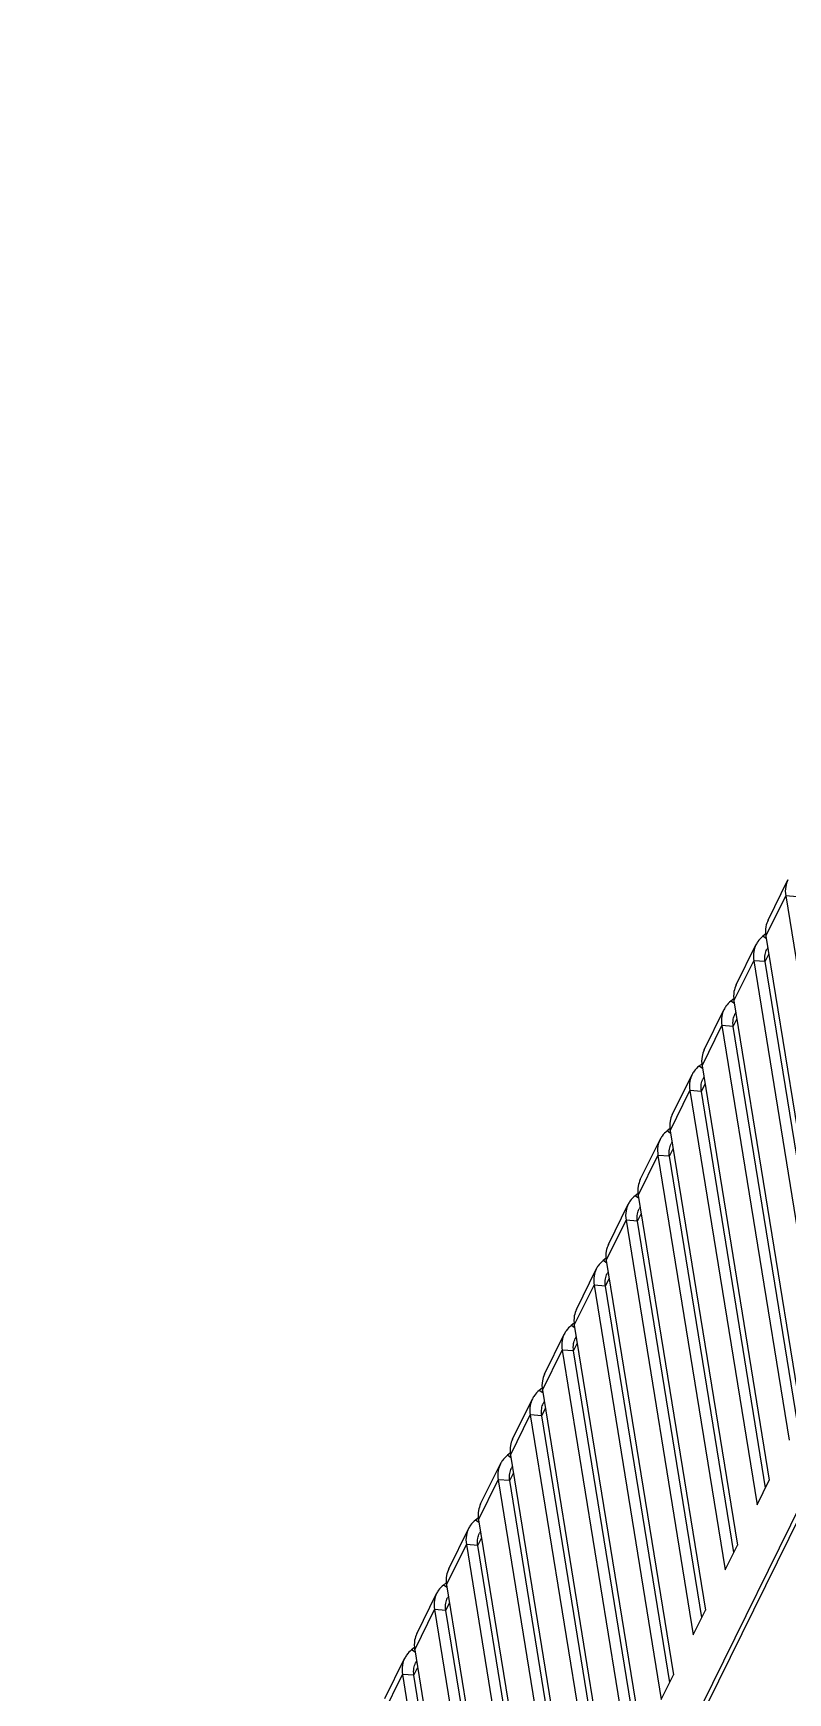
# Model space of a CAD drawing. Header units: millimetres. Extents: x 10368 to 13229, y -13270 to -11269.
# Drawn here: x 12798.2 to 12836.4, y -12433.1 to -12349.1 of the extents above; entities that cross this region are included whole.
import ezdxf

# ---------------------------------------------------------------- set-up
doc = ezdxf.new("R2010")
doc.units = ezdxf.units.MM

# ---------------------------------------------------------------- blocks, each defined once
blk = doc.blocks.new('u59')
at = {"color": 7, "linetype": 'Continuous'}
for p, q in [((-317.177, 69.942), (-234.061, 238.747)), ((-317.109, 69.585), (-234.008, 238.361)), ((-252.709, 168.039), (-256.112, 189.021)), ((-253.325, 166.788), (-256.728, 187.77)), ((-256.543, 188.147), (-253.288, 168.083)), ((-254.326, 164.755), (-257.729, 185.737)), ((-258.16, 184.862), (-254.905, 164.799)), ((-254.942, 163.504), (-258.345, 184.486)), ((-255.943, 161.471), (-259.346, 182.453)), ((-259.777, 181.578), (-256.523, 161.515)), ((-256.559, 160.22), (-259.962, 181.202)), ((-257.56, 158.187), (-260.963, 179.169)), ((-261.394, 178.294), (-258.14, 158.231)), ((-258.176, 156.936), (-261.579, 177.918)), ((-259.177, 154.903), (-262.58, 175.885)), ((-263.011, 175.01), (-259.757, 154.947)), ((-259.793, 153.652), (-263.196, 174.633)), ((-260.794, 151.619), (-264.197, 172.6)), ((-264.628, 171.726), (-261.374, 151.663)), ((-261.41, 150.367), (-264.813, 171.349)), ((-251.708, 170.072), (-252.709, 168.039)), ((-265.814, 169.316), (-266.43, 168.065)), ((-262.411, 148.335), (-265.814, 169.316)), ((-251.815, 169.264), (-252.816, 167.231)), ((-263.027, 147.083), (-266.43, 168.065)), ((-266.245, 168.442), (-262.991, 148.379)), ((-253.288, 168.083), (-253.474, 167.707)), ((-253.288, 168.083), (-252.709, 168.039)), ((-253.419, 167.366), (-253.371, 167.462)), ((-253.325, 166.788), (-254.326, 164.755)), ((-253.347, 166.922), (-253.169, 166.799)), ((-253.324, 166.676), (-253.169, 166.799)), ((-267.431, 166.032), (-268.047, 164.781)), ((-264.028, 145.05), (-267.431, 166.032)), ((-253.432, 165.98), (-254.433, 163.947)), ((-264.644, 143.799), (-268.047, 164.781)), ((-267.862, 165.158), (-264.608, 145.095)), ((-254.905, 164.799), (-255.091, 164.423)), ((-254.905, 164.799), (-254.326, 164.755)), ((-255.036, 164.082), (-254.988, 164.178)), ((-254.942, 163.504), (-255.943, 161.471)), ((-254.964, 163.638), (-254.786, 163.515)), ((-254.941, 163.392), (-254.786, 163.515)), ((-269.048, 162.748), (-269.664, 161.497)), ((-265.645, 141.766), (-269.048, 162.748)), ((-255.049, 162.696), (-256.05, 160.663)), ((-266.261, 140.515), (-269.664, 161.497)), ((-269.479, 161.874), (-266.225, 141.81)), ((-256.523, 161.515), (-256.708, 161.138)), ((-256.523, 161.515), (-255.943, 161.471)), ((-256.653, 160.798), (-256.605, 160.894)), ((-256.559, 160.22), (-257.56, 158.187)), ((-256.581, 160.354), (-256.403, 160.23)), ((-256.558, 160.107), (-256.403, 160.23)), ((-270.665, 159.464), (-271.281, 158.213)), ((-267.262, 138.482), (-270.665, 159.464)), ((-256.666, 159.412), (-257.667, 157.379)), ((-267.878, 137.231), (-271.281, 158.213)), ((-271.096, 158.59), (-267.842, 138.526)), ((-258.14, 158.231), (-258.325, 157.854)), ((-258.14, 158.231), (-257.56, 158.187)), ((-258.27, 157.513), (-258.222, 157.61)), ((-258.176, 156.936), (-259.177, 154.903)), ((-258.198, 157.07), (-258.02, 156.946)), ((-258.175, 156.823), (-258.02, 156.946)), ((-268.879, 135.198), (-272.282, 156.18)), ((-258.283, 156.128), (-259.284, 154.095)), ((-269.495, 133.947), (-272.898, 154.929)), ((-272.713, 155.305), (-269.459, 135.242)), ((-259.757, 154.947), (-259.942, 154.57)), ((-259.757, 154.947), (-259.177, 154.903)), ((-259.887, 154.229), (-259.839, 154.325)), ((-259.815, 153.786), (-259.637, 153.662)), ((-259.793, 153.652), (-260.794, 151.619)), ((-259.792, 153.539), (-259.637, 153.662)), ((-270.496, 131.914), (-273.899, 152.896)), ((-259.9, 152.844), (-260.901, 150.811)), ((-271.112, 130.663), (-274.515, 151.645)), ((-274.33, 152.021), (-271.076, 131.958)), ((-261.374, 151.663), (-261.559, 151.286)), ((-261.374, 151.663), (-260.794, 151.619)), ((-261.504, 150.945), (-261.456, 151.041)), ((-261.432, 150.502), (-261.254, 150.378)), ((-272.113, 128.63), (-275.516, 149.612)), ((-261.517, 149.56), (-262.518, 147.527)), ((-261.41, 150.367), (-262.411, 148.335)), ((-261.409, 150.255), (-261.254, 150.378)), ((-262.991, 148.379), (-263.176, 148.002)), ((-262.991, 148.379), (-262.411, 148.335)), ((-263.027, 147.083), (-264.028, 145.05)), ((-263.121, 147.661), (-263.073, 147.757)), ((-263.049, 147.218), (-262.871, 147.094)), ((-263.027, 146.971), (-262.871, 147.094)), ((-263.134, 146.275), (-264.135, 144.243)), ((-264.608, 145.095), (-264.793, 144.718)), ((-264.608, 145.095), (-264.028, 145.05)), ((-264.644, 143.799), (-265.645, 141.766)), ((-264.738, 144.377), (-264.69, 144.473)), ((-264.666, 143.934), (-264.488, 143.81)), ((-264.644, 143.687), (-264.488, 143.81)), ((-264.751, 142.991), (-265.752, 140.958)), ((-266.225, 141.81), (-266.41, 141.434)), ((-266.355, 141.093), (-266.307, 141.189)), ((-266.225, 141.81), (-265.645, 141.766)), ((-266.261, 140.515), (-267.262, 138.482)), ((-266.283, 140.65), (-266.105, 140.526)), ((-266.261, 140.403), (-266.105, 140.526)), ((-266.368, 139.707), (-267.369, 137.674)), ((-267.842, 138.526), (-268.027, 138.15)), ((-267.972, 137.809), (-267.925, 137.905)), ((-267.842, 138.526), (-267.262, 138.482)), ((-267.878, 137.231), (-268.879, 135.198)), ((-267.9, 137.365), (-267.723, 137.242)), ((-267.878, 137.119), (-267.723, 137.242)), ((-267.985, 136.423), (-268.986, 134.39)), ((-269.459, 135.242), (-269.644, 134.865)), ((-269.589, 134.525), (-269.542, 134.621)), ((-269.459, 135.242), (-268.879, 135.198)), ((-269.495, 133.947), (-270.496, 131.914)), ((-269.517, 134.081), (-269.34, 133.958)), ((-269.495, 133.835), (-269.34, 133.958)), ((-269.602, 133.139), (-270.603, 131.106)), ((-271.076, 131.958), (-271.261, 131.581)), ((-271.076, 131.958), (-270.496, 131.914)), ((-271.206, 131.24), (-271.159, 131.337)), ((-271.112, 130.663), (-272.113, 128.63)), ((-271.134, 130.797), (-270.957, 130.673)), ((-271.112, 130.55), (-270.957, 130.673)), ((-271.219, 129.855), (-272.22, 127.822)), ((-272.693, 128.674), (-272.113, 128.63))]:
    blk.add_line(p, q, dxfattribs=at)
for centre in [(-253.885, 167.756), (-255.502, 164.472), (-257.119, 161.188), (-258.736, 157.904), (-260.353, 154.62), (-261.97, 151.335), (-263.587, 148.051), (-265.204, 144.767), (-266.821, 141.483), (-268.438, 138.199), (-270.056, 134.915), (-271.673, 131.631)]:
    blk.add_arc(centre, 1.191, 324.32645, 333.86627, dxfattribs=at)
for points, start_tangent, end_tangent in [([(-253.288, 168.083), (-253.288, 167.718), (-253.371, 167.462)], (0.160105, -0.9871), (-0.440662, -0.897673)), ([(-252.816, 167.231), (-252.708, 167.564), (-252.708, 168.039)], (0.440666, 0.897671), (-0.160105, 0.9871)), ([(-253.432, 165.98), (-253.324, 166.313), (-253.324, 166.788)], (0.440658, 0.897675), (-0.160105, 0.9871)), ([(-253.169, 166.799), (-252.918, 167.061)], (0.783462, 0.62144), (0.582554, 0.812792)), ([(-254.905, 164.799), (-254.905, 164.434), (-254.988, 164.178)], (0.160105, -0.9871), (-0.440662, -0.897673)), ([(-254.433, 163.947), (-254.325, 164.28), (-254.325, 164.755)], (0.440666, 0.897671), (-0.160105, 0.9871)), ([(-255.049, 162.696), (-254.941, 163.029), (-254.941, 163.504)], (0.440658, 0.897675), (-0.160105, 0.9871)), ([(-254.786, 163.515), (-254.535, 163.777)], (0.783462, 0.62144), (0.582554, 0.812792)), ([(-256.523, 161.515), (-256.522, 161.15), (-256.605, 160.894)], (0.160105, -0.9871), (-0.440662, -0.897673)), ([(-256.05, 160.663), (-255.942, 160.996), (-255.942, 161.471)], (0.440666, 0.897671), (-0.160105, 0.9871)), ([(-256.403, 160.23), (-256.152, 160.493)], (0.783462, 0.62144), (0.582554, 0.812792)), ([(-256.666, 159.412), (-256.558, 159.745), (-256.558, 160.22)], (0.440658, 0.897675), (-0.160105, 0.9871)), ([(-258.14, 158.231), (-258.139, 157.866), (-258.222, 157.61)], (0.160105, -0.9871), (-0.440662, -0.897673)), ([(-257.667, 157.379), (-257.559, 157.712), (-257.559, 158.187)], (0.440666, 0.897671), (-0.160105, 0.9871)), ([(-258.02, 156.946), (-257.769, 157.209)], (0.783462, 0.62144), (0.582554, 0.812792)), ([(-258.283, 156.128), (-258.175, 156.46), (-258.175, 156.936)], (0.440658, 0.897675), (-0.160105, 0.9871)), ([(-259.757, 154.947), (-259.756, 154.581), (-259.839, 154.326)], (0.160105, -0.9871), (-0.440662, -0.897673)), ([(-259.284, 154.095), (-259.176, 154.428), (-259.176, 154.903)], (0.440666, 0.897671), (-0.160105, 0.9871)), ([(-259.637, 153.662), (-259.386, 153.925)], (0.783462, 0.62144), (0.582554, 0.812792)), ([(-259.9, 152.844), (-259.792, 153.176), (-259.793, 153.652)], (0.440658, 0.897675), (-0.160105, 0.9871)), ([(-261.374, 151.663), (-261.373, 151.297), (-261.456, 151.041)], (0.160105, -0.9871), (-0.440662, -0.897673)), ([(-260.901, 150.811), (-260.793, 151.143), (-260.793, 151.619)], (0.440666, 0.897671), (-0.160105, 0.9871)), ([(-261.254, 150.378), (-261.003, 150.641)], (0.783462, 0.62144), (0.582554, 0.812792)), ([(-261.517, 149.56), (-261.409, 149.892), (-261.41, 150.367)], (0.440658, 0.897675), (-0.160105, 0.9871)), ([(-262.991, 148.379), (-262.99, 148.013), (-263.074, 147.757)], (0.160105, -0.9871), (-0.440662, -0.897673)), ([(-262.518, 147.527), (-262.41, 147.859), (-262.41, 148.335)], (0.440666, 0.897671), (-0.160105, 0.9871)), ([(-263.134, 146.275), (-263.026, 146.608), (-263.027, 147.083)], (0.440658, 0.897675), (-0.160105, 0.9871)), ([(-262.871, 147.094), (-262.62, 147.357)], (0.783462, 0.62144), (0.582554, 0.812792)), ([(-264.608, 145.095), (-264.607, 144.729), (-264.691, 144.473)], (0.160105, -0.9871), (-0.440662, -0.897673)), ([(-264.135, 144.243), (-264.027, 144.575), (-264.028, 145.05)], (0.440666, 0.897671), (-0.160105, 0.9871)), ([(-264.751, 142.991), (-264.643, 143.324), (-264.644, 143.799)], (0.440658, 0.897675), (-0.160105, 0.9871)), ([(-264.488, 143.81), (-264.237, 144.073)], (0.783462, 0.62144), (0.582554, 0.812792)), ([(-266.225, 141.81), (-266.224, 141.445), (-266.308, 141.189)], (0.160105, -0.9871), (-0.440662, -0.897673)), ([(-265.752, 140.958), (-265.644, 141.291), (-265.645, 141.766)], (0.440666, 0.897671), (-0.160105, 0.9871)), ([(-266.368, 139.707), (-266.26, 140.04), (-266.261, 140.515)], (0.440658, 0.897675), (-0.160105, 0.9871)), ([(-266.105, 140.526), (-265.854, 140.789)], (0.783462, 0.62144), (0.582554, 0.812792)), ([(-267.842, 138.526), (-267.841, 138.161), (-267.925, 137.905)], (0.160105, -0.9871), (-0.440662, -0.897673)), ([(-267.369, 137.674), (-267.261, 138.007), (-267.262, 138.482)], (0.440666, 0.897671), (-0.160105, 0.9871)), ([(-267.985, 136.423), (-267.877, 136.756), (-267.878, 137.231)], (0.440658, 0.897675), (-0.160105, 0.9871)), ([(-267.723, 137.242), (-267.471, 137.504)], (0.783462, 0.62144), (0.582554, 0.812792)), ([(-269.459, 135.242), (-269.459, 134.877), (-269.542, 134.621)], (0.160105, -0.9871), (-0.440662, -0.897673)), ([(-268.986, 134.39), (-268.878, 134.723), (-268.879, 135.198)], (0.440666, 0.897671), (-0.160105, 0.9871)), ([(-269.602, 133.139), (-269.494, 133.472), (-269.495, 133.947)], (0.440658, 0.897675), (-0.160105, 0.9871)), ([(-269.34, 133.958), (-269.088, 134.22)], (0.783462, 0.62144), (0.582554, 0.812792)), ([(-271.076, 131.958), (-271.076, 131.593), (-271.159, 131.337)], (0.160105, -0.9871), (-0.440662, -0.897673)), ([(-270.603, 131.106), (-270.495, 131.439), (-270.496, 131.914)], (0.440666, 0.897671), (-0.160105, 0.9871)), ([(-271.219, 129.855), (-271.111, 130.188), (-271.112, 130.663)], (0.440658, 0.897675), (-0.160105, 0.9871)), ([(-270.957, 130.673), (-270.705, 130.936)], (0.783462, 0.62144), (0.582554, 0.812792)), ([(-272.22, 127.822), (-272.112, 128.155), (-272.113, 128.63)], (0.440666, 0.897671), (-0.160105, 0.9871))]:
    blk.add_spline(points, degree=3, dxfattribs=dict(at, start_tangent=start_tangent, end_tangent=end_tangent))

msp = doc.modelspace()

# ---------------------------------------------------------------- block references
at = {"rotation": 180}
msp.add_blockref('u59', (12564.199, -12264.161), dxfattribs=at)

doc.saveas('drawing.dxf')
